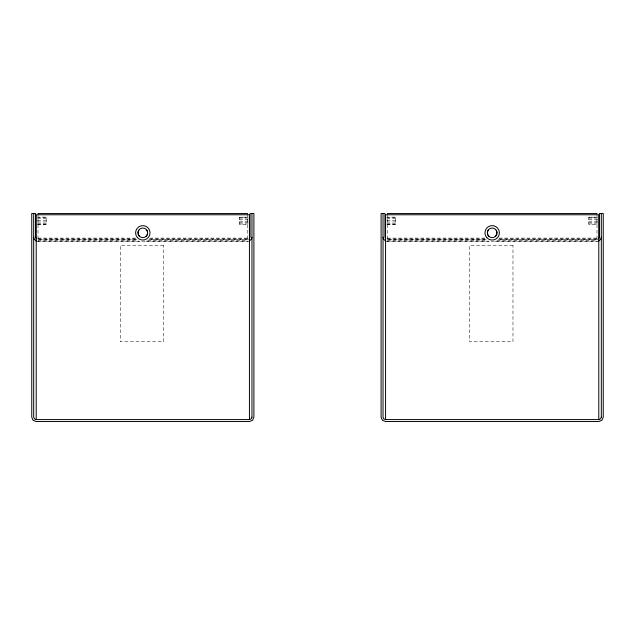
<?xml version="1.0" encoding="UTF-8"?>
<svg xmlns="http://www.w3.org/2000/svg" width="635" height="635" viewBox="0 0 635 635"><rect width="100%" height="100%" fill="white"/><g stroke="black" fill="none" stroke-linecap="round" stroke-linejoin="round"><path stroke-width="0.48" stroke-dasharray="3.17 2.38" d="M248.547 239.411L148.757 239.593M36.354 241.189L249.285 241.189M597.908 239.411L498.11 239.593M385.715 241.189L598.646 241.189M239.435 217.226L248.11 217.146L239.435 217.226L239.435 224.345L248.11 224.345M588.796 217.226L597.471 217.146L588.796 217.226L588.796 224.345L597.471 224.345M37.529 224.314L46.204 224.242L46.204 217.114L37.529 217.114M386.89 224.314L395.565 224.242L395.565 217.114L386.89 217.114M37.529 217.535L46.204 217.535M386.89 217.535L395.565 217.535M239.435 218.027L248.11 218.027M588.796 218.027L597.471 218.027M37.529 218.678L46.204 218.678M386.89 218.678L395.565 218.678M239.435 219.448L248.11 219.448M588.796 219.448L597.471 219.448M37.529 220.297L46.204 220.297M386.89 220.297L395.565 220.297M239.435 221.17L248.11 221.17M588.796 221.17L597.471 221.17M37.529 222.012L46.204 222.012M386.89 222.012L395.565 222.012M239.435 222.782L248.11 222.782M588.796 222.782L597.471 222.782M37.529 223.433L46.204 223.433M386.89 223.433L395.565 223.433M239.435 223.933L248.11 223.933M588.796 223.933L597.471 223.933M37.529 224.242L46.204 224.242M386.89 224.242L395.565 224.242M38.013 238.101L135.898 238.101M149.741 238.101L247.626 238.101M387.374 238.101L485.259 238.101M499.102 238.101L596.987 238.101M38.013 238.839L135.898 238.839M149.741 238.887L247.626 238.839M387.374 238.887L485.259 238.887M499.102 238.887L596.987 238.887M38.013 239.411L136.89 239.411M148.757 239.411L247.626 239.411M387.374 239.411L486.243 239.411M498.11 239.411L596.987 239.411M136.89 239.593L37.092 239.411M486.243 239.593L386.453 239.411M38.013 240.252L137.874 240.252M147.764 240.252L247.626 240.252M387.374 240.252L487.236 240.252M497.126 240.252L596.987 240.252M38.013 241.189L139.859 241.189M145.788 241.189L247.626 241.189M387.374 241.189L489.212 241.189M495.141 241.189L596.987 241.189M596.987 213.566L596.987 241.522M387.374 213.566L387.374 241.522M247.626 213.566L247.626 241.522M38.013 213.566L38.013 241.522M163.616 245.38L120.245 245.38L120.245 341.757L163.616 341.757L163.616 245.38M512.969 245.38L469.598 245.38L469.598 341.757L512.969 341.757L512.969 245.38"/><path stroke-width="0.95" d="M251.968 237.18L251.635 238.839L249.285 241.189M601.321 237.18L600.996 238.839L598.646 241.189M138.859 230.108C137.597 232.077 137.819 234.879 139.629 236.45M488.212 230.108C486.958 232.077 487.18 234.879 488.982 236.45M249.333 238.887L250.039 237.18L250.039 213.566L251.968 213.566M598.686 238.887L599.392 237.18L599.392 213.566L601.321 213.566M146.018 236.45C147.82 234.879 148.042 232.077 146.788 230.108M495.371 236.45C497.181 234.879 497.403 232.077 496.141 230.108M33.679 213.566L35.608 213.566L35.608 237.18L36.314 238.887M38.013 213.566L247.626 213.566M383.032 213.566L384.961 213.566L384.961 237.18L385.667 238.887M387.374 213.566L596.987 213.566M385.715 241.189L383.365 238.839L383.032 237.18M36.354 241.189L34.004 238.839L33.679 237.18M598.789 419.568L598.789 214.773L385.564 214.773L385.564 419.568M249.436 419.568L249.436 214.773L36.211 214.773L36.211 419.568M251.968 417.163L251.262 418.862L249.555 419.568L36.084 419.568L34.385 418.862L33.679 417.163L33.679 213.503L31.75 213.503L31.75 417.163L33.02 420.227L36.084 421.497L249.555 421.497L252.619 420.227L253.897 417.163L253.897 213.503L251.968 213.503L251.968 417.163M601.321 417.163L600.615 418.862L598.916 419.568L385.445 419.568L383.738 418.862L383.032 417.163L383.032 213.503L381.103 213.503L381.103 417.163L382.381 420.227L385.445 421.497L598.916 421.497L601.98 420.227L603.25 417.163L603.25 213.503L601.321 213.503L601.321 417.163M486.807 237.68A7.231 7.231 0 0 0 499.054 235.077A7.231 7.231 0 0 0 490.672 225.774A7.231 7.231 0 0 0 486.807 237.68M488.442 235.895A4.818 4.818 0 0 0 496.681 234.553A4.818 4.818 0 0 0 491.403 228.084A4.818 4.818 0 0 0 488.442 235.895M137.454 237.68A7.231 7.231 0 0 0 149.693 235.077A7.231 7.231 0 0 0 141.319 225.774A7.231 7.231 0 0 0 137.454 237.68M139.089 235.895A4.818 4.818 0 0 0 147.328 234.553A4.818 4.818 0 0 0 142.049 228.084A4.818 4.818 0 0 0 139.089 235.895"/></g></svg>
